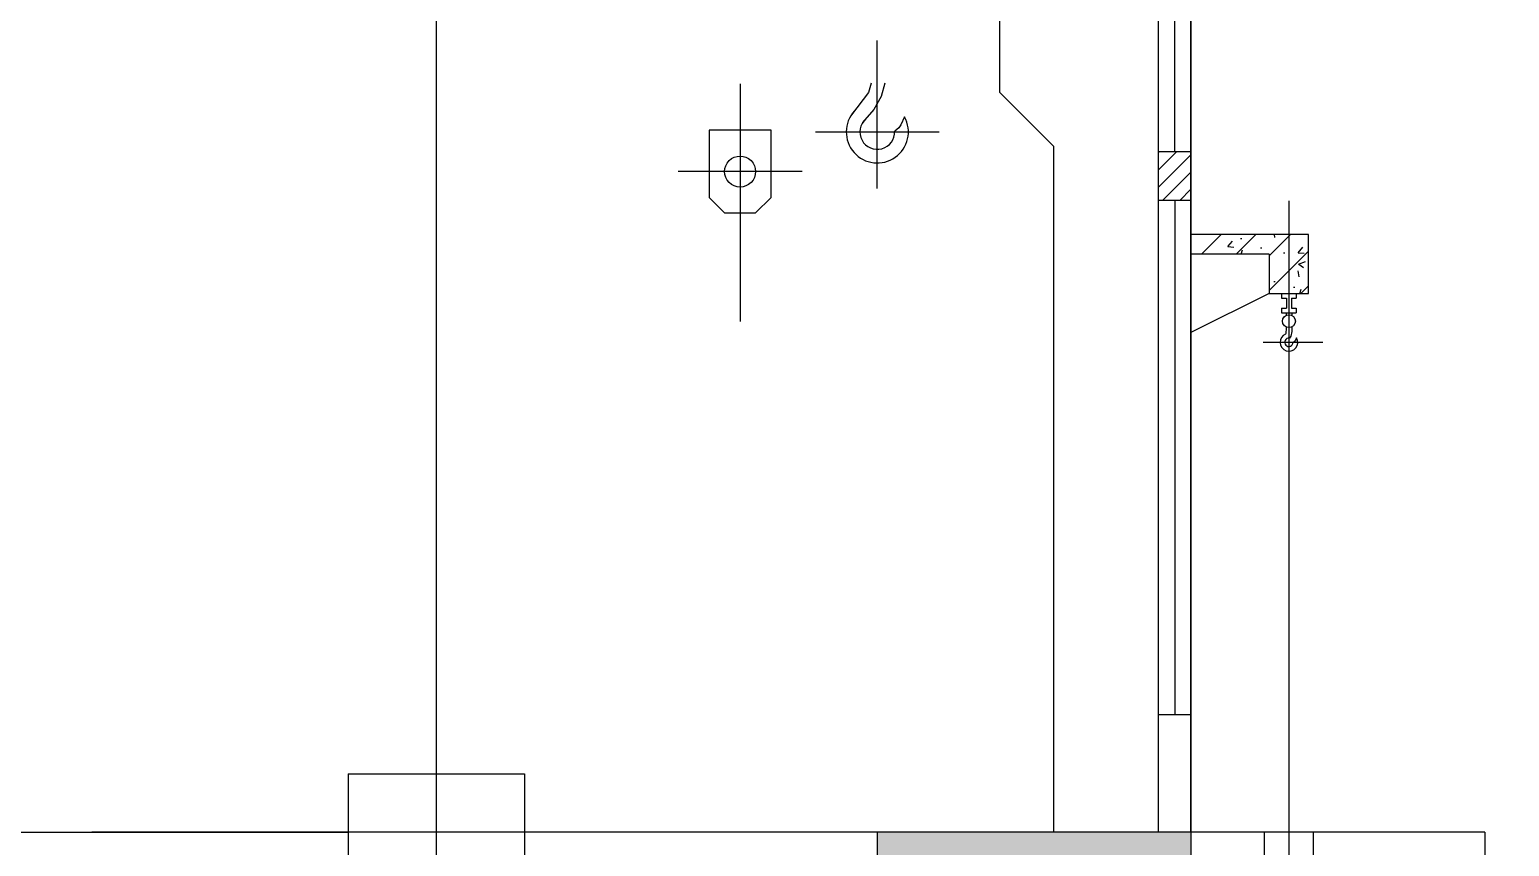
# Model space of a CAD drawing. Header units: inches. Extents: x 444671 to 463716, y 1783086 to 1794968.
# Drawn here: x 458222.32 to 458237.42, y 1783116.01 to 1783124.35 of the extents above; entities that cross this region are included whole.
import ezdxf

# ---------------------------------------------------------------- set-up
doc = ezdxf.new("R2010")
doc.units = ezdxf.units.IN
doc.header["$MEASUREMENT"] = 0
doc.linetypes.add('ACAD_ISO10W100', pattern=[18, 12, -3, 0, -3])
doc.linetypes.add('HIDDEN', pattern=[0.375, 0.25, -0.125])
for name, color, linetype in [('Bao Be Tong', 4, 'Continuous'), ('CONGTRINH', 2, 'Continuous'), ('DUONGKHUAT', 5, 'HIDDEN'), ('hatch', 8, 'Continuous'), ('TbiCK', 1, 'Continuous'), ('Tim CT', 1, 'Continuous'), ('Trang tri', 8, 'Continuous'), ('VATLIEU', 8, 'Continuous'), ('XD', 2, 'Continuous')]:
    doc.layers.add(name, color=color, linetype=linetype)

# ---------------------------------------------------------------- blocks, each defined once
blk = doc.blocks.new('gck')
at = {"layer": 'TbiCK', "color": 8}
for p, q in [((2200.348739893408, 9395.658526593237), (4000.348739893408, 9395.658526593237)), ((2200.348739893408, 9395.658526593237), (2200.348739893408, 8495.658526593237)), ((4000.348739893408, 9395.658526593237), (4000.348739893408, 8495.658526593237)), ((-364.9187360496726, 8495.658526595682), (6586.47445677279, 8495.658526595464)), ((-549.6512601064751, 8185.789516736055), (-549.6512601064751, 3845.658526592364)), ((6750.348739893525, 8185.789516736069), (6750.348739893525, 3845.658526592364)), ((-549.6512601064751, 7395.658526592015), (6750.348739893525, 7395.658526592015)), ((-899.6512601064751, 4688.085506677089), (-899.6512601064751, 6738.085506677104)), ((-899.6512601064751, 6738.085506677104), (-549.6512601064751, 6738.085506677104)), ((-672.6434090436669, 6738.085506677104), (-672.6434090436669, 4688.085506677089)), ((894.365645255195, 6738.085506678384), (1651.132889100583, 6738.085506678384)), ((894.365645255195, 4688.08550667837), (894.365645255195, 6738.085506678384)), ((1129.111357536633, 6738.085506678384), (1129.111357536633, 4688.08550667837)), ((1392.456443901639, 6738.085506678384), (1392.456443901639, 4688.08550667837)), ((1615.055191601161, 6738.085506678384), (1615.055191601161, 4688.08550667837)), ((1651.132889100583, 6738.085506678384), (1651.132889100583, 4688.08550667837)), ((2596.440159928054, 6738.085506678384), (3604.257319858763, 6738.085506678384)), ((2596.440159928054, 4688.08550667837), (2596.440159928054, 6738.085506678384)), ((2787.858568984549, 6738.085506678384), (2787.858568984549, 4688.08550667837)), ((3412.838910802267, 6738.085506678384), (3412.838910802267, 4688.08550667837)), ((3604.257319858763, 6738.085506678384), (3604.257319858763, 4688.08550667837)), ((5306.331834531622, 6738.085506678384), (4549.564590686234, 6738.085506678384)), ((4549.564590686234, 6738.085506678384), (4549.564590686234, 4688.08550667837)), ((4585.642288185656, 6738.085506678384), (4585.642288185656, 4688.08550667837)), ((4808.241035885178, 6738.085506678384), (4808.241035885178, 4688.08550667837)), ((5071.586122250184, 6738.085506678384), (5071.586122250184, 4688.08550667837)), ((5306.331834531622, 4688.08550667837), (5306.331834531622, 6738.085506678384)), ((7100.348739893525, 6738.085506677118), (6750.348739893525, 6738.085506677118)), ((6873.340888830717, 6738.085506677118), (6873.340888830717, 4688.085506677104)), ((7100.348739893525, 4688.085506677104), (7100.348739893525, 6738.085506677118)), ((-549.6512601064751, 4688.085506677089), (-899.6512601064751, 4688.085506677089)), ((894.365645255195, 4688.08550667837), (1651.132889100583, 4688.08550667837)), ((2596.440159928054, 4688.08550667837), (3604.257319858763, 4688.08550667837)), ((5306.331834531622, 4688.08550667837), (4549.564590686234, 4688.08550667837)), ((6750.348739893525, 4688.085506677104), (7100.348739893525, 4688.085506677104)), ((-549.6512601064751, 3845.658526592379), (6750.348739893525, 3845.658526592335)), ((1000.348739893758, 3845.658526593921), (1000.348739893525, 3545.658526593921)), ((1250.348739342764, 3845.658526593747), (1250.348739342531, 3545.658526593747)), ((4950.348740444519, 3845.658526592364), (4950.348740444519, 3545.658526592364)), ((5200.348739893525, 3845.658526592364), (5200.348739893525, 3545.658526592364)), ((950.3487393273972, 3545.658526592379), (5250.348740459653, 3545.65852659235)), ((950.3487393273972, 3545.658526593965), (950.3487393271644, 3095.658526593965)), ((5250.348740459653, 3545.658526592364), (5250.348740459653, 3095.658526592364)), ((950.3487393271644, 3104.805372849762), (690.7747337094042, 2245.658549473126)), ((950.3487393271644, 3104.805372848161), (5250.348740459653, 3104.805372848146)), ((1250.348739326349, 2245.658549472733), (1250.348739326932, 3104.805372849543)), ((2700.348739893525, 3104.805372848161), (2700.348739893525, 2115.65852659446)), ((3500.134681486525, 3104.805372848161), (3500.134681486525, 2115.65852659446)), ((4950.348740459769, 2245.658549471351), (4950.348740459769, 3104.805372848161)), ((5250.348740459653, 3104.805372848161), (5509.922746076714, 2245.658549471351)), ((-159.6512601074064, 2245.658549473621), (2700.348739893525, 2245.658549471351)), ((2458.808554976596, 2115.65852659446), (2458.808554976596, 1874.170154501451)), ((2458.808554976596, 2115.65852659446), (3741.88892481639, 2115.65852659446)), ((3500.134681486525, 2245.658549471351), (6359.735526250792, 2245.658549473621)), ((3741.88892481639, 2115.65852659446), (3741.88892481639, 1874.170154501451)), ((2458.808554976596, 1995.65852659446), (3741.88892481639, 1995.65852659446)), ((3741.88892481639, 1874.170154501437), (2458.808554976596, 1874.170154501437)), ((2700.348739893525, 1874.170154501437), (2700.348739893525, -976.0633903957205)), ((3500.134681486525, 1874.170154501437), (3500.134681486525, -976.0633903957205)), ((2586.475950862165, 202.8571284668578), (2586.475950862165, -16.51175784823135)), ((2586.475950862165, 202.8571284668578), (2700.348739893525, 202.8571284668287)), ((3613.976049100049, 202.8571284668578), (3500.134681486525, 202.8571284668578)), ((3613.976049100049, 202.8571284668578), (3613.976049100049, -16.51175784823135)), ((0, 0), (2586.475950862165, -1.891748979687691e-10)), ((6200.48342138005, 6.548361852765083e-11), (3613.976049100049, -2.037268131971359e-10)), ((1218.043751124176, -484.8490480438486), (1218.04375112406, -104.975941704819)), ((2519.318884264561, -16.51175784823135), (2519.318884264561, -300.9712872237433)), ((2586.475950862165, -16.51175784823135), (2519.318884264561, -16.51175784823135)), ((2700.348739893525, -45.55814549706702), (3100.270064814249, -45.55814549706702)), ((3500.134681486525, -45.55814549705246), (3100.348739893525, -45.55814549706702)), ((3613.976049100049, -16.51175784823135), (3681.133115703939, -16.51175784823135)), ((3681.133115703939, -16.51175784823135), (3681.133115703939, -300.9712872237433)), ((4982.653728662874, -484.8490480438486), (4982.653728662874, -104.975941704819)), ((2519.318884264561, -300.9712872237433), (2483.19401628105, -412.6979622704384)), ((3681.133115703939, -300.9712872237433), (3717.25798368128, -412.6979622704384)), ((1282.247656418825, -484.849048042568), (1362.391503584571, -431.4372158494225)), ((1362.312828505295, -431.4372158494225), (1858.782747906516, -430.6722130652633)), ((1858.782747906516, -473.8563149857509), (1858.782747906516, -430.6722130652633)), ((2483.19401628105, -412.6979622704384), (2068.494232535362, -412.6979622704093)), ((2068.494232535362, -412.6979622704093), (2068.494232535362, -473.8563149857509)), ((3717.25798368128, -412.6979622704093), (4132.124572172412, -412.6979622704093)), ((4132.124572172412, -412.6979622704093), (4132.124572172412, -473.8563149857509)), ((4838.305976202479, -431.4372158494225), (4341.836056801258, -430.6722130652633)), ((4341.836056801258, -473.8563149857509), (4341.836056801258, -430.6722130652633)), ((4918.449823368224, -484.849048042568), (4838.305976202479, -431.4372158494225)), ((1972.617110037245, -813.2171270322433), (1282.168981345836, -484.849048042568)), ((1939.935239888611, -540.7524670711573), (1399.715154452831, -540.7524670711573)), ((2068.494232535362, -473.8563149857509), (1858.782747906516, -473.8563149857509)), ((1939.935239888611, -540.7524670711573), (1939.935239888611, -788.2824109819776)), ((2069.949601498432, -569.8024860055157), (1939.935239888611, -569.8024860055157)), ((2511.122701394488, -476.1214425896906), (2069.949601498432, -476.1214425896615)), ((2069.949601498432, -476.1214425896615), (2069.949601498432, -569.8024860055157)), ((2253.386922203819, -564.4914758751547), (2511.122701394488, -564.4914758751693)), ((2253.386922203819, -835.9920027996122), (2253.386922203819, -564.4914758751547)), ((2511.122701394488, -564.4914758751693), (2511.122701394488, -476.1214425896906)), ((3689.329298574012, -476.1214425896906), (4130.669203209342, -476.1214425896615)), ((3689.329298574012, -564.4914758751693), (3689.329298574012, -476.1214425896906)), ((3947.231882504071, -564.4914758751547), (3689.329298574012, -564.4914758751547)), ((3947.231882504071, -835.9920027996122), (3947.231882504071, -564.4914758751547)), ((4130.669203209342, -476.1214425896615), (4130.669203209342, -569.8024860055157)), ((4130.669203209342, -569.8024860055157), (4260.683564819163, -569.8024860055157)), ((4132.124572172412, -473.8563149857509), (4341.836056801258, -473.8563149857509)), ((4918.449823368224, -484.849048042568), (4228.001694676816, -813.2171270322433)), ((4260.683564819163, -540.7524670711573), (4800.903650261229, -540.7524670711573)), ((4260.683564819163, -540.7524670711573), (4260.683564819163, -788.2824109819776)), ((1939.935239888611, -609.6893401668494), (1544.666317710187, -609.6893401668494)), ((4260.683564819163, -609.6893401668494), (4655.952487003873, -609.6893401668494)), ((1939.935239888611, -788.2824109819776), (2253.386922203819, -788.2824109819776)), ((2014.07704493287, -813.2171270322433), (1972.617110037245, -813.2171270322433)), ((2014.15572000586, -813.2171270322724), (2131.782833053847, -1022.361010266628)), ((2700.348739893525, -836.2897053266206), (2253.386922203819, -835.9920027996122)), ((3500.134681486525, -836.2898525269411), (3947.231882504071, -835.9920027996122)), ((4260.683564819163, -788.2824109819776), (3947.231882504071, -788.2824109819776)), ((4186.54175978119, -813.2171270322433), (4068.914646733203, -1022.361010266613)), ((4228.001694676816, -813.2171270322433), (4186.54175978119, -813.2171270322433)), ((2105.665359798586, -976.0633903957205), (3100.270064814249, -976.0633903957205)), ((2131.782833053847, -1022.361010266628), (2172.878425134928, -1022.361010266628)), ((2172.878425134928, -1022.361010266628), (2702.085063006496, -1022.361010266613)), ((2172.878425134928, -1022.361010266628), (2361.133965778514, -1314.745566869795)), ((2702.08506300638, -1022.361010266613), (2702.08506300638, -976.0633903957641)), ((2760.013462996576, -976.0633903957641), (2760.013462996576, -1314.745566869751)), ((4094.953444915474, -976.0633903957205), (3100.348739893525, -976.0633903957205)), ((3440.684016796527, -976.0633903957641), (3440.684016790241, -1314.745566869751)), ((3498.612416780554, -1022.361010266613), (3498.612416780554, -976.0633903957641)), ((4027.819054652122, -1022.361010266613), (3498.612416780554, -1022.361010266613)), ((4027.819054652122, -1022.361010266613), (3839.563514008536, -1314.745566869751)), ((4068.914646733203, -1022.361010266613), (4027.819054652122, -1022.361010266613)), ((2760.013462996576, -1314.745566869751), (2361.055290699238, -1314.745566869751)), ((2361.055290699238, -1806.175164469998), (2361.055290699238, -1314.745566869751)), ((3440.684016790241, -1314.745566871075), (3839.563514008536, -1314.745566869751)), ((3839.563514008536, -1314.745566869751), (3839.563514008536, -1806.175164469998)), ((3452.761049233726, -1614.585823832647), (2760.013462996576, -1519.406548147643)), ((2760.013462996576, -1519.406548147686), (2760.013462996576, -1727.391430631222)), ((2904.632379171322, -1539.276301525839), (2904.632379171322, -1910.758870757563)), ((3296.065100615611, -1593.056760161315), (3296.065100615611, -1910.758870757563)), ((3452.761049233726, -1741.873023128908), (3452.761049233726, -1614.585823832647)), ((2489.482892996166, -1782.685813561999), (2361.055290699238, -1806.175164469998)), ((2760.013462996576, -1727.391430631222), (2489.482892996166, -1782.685813561999)), ((2489.482892996166, -1782.685813561999), (2489.482892996049, -1901.00835037962)), ((3839.563514008536, -1806.175164469998), (3452.761049233726, -1741.873023128937)), ((3711.214586791, -1784.838405761766), (3711.214586791, -1901.00835037962)), ((2233.918856209377, -1872.493443052561), (2798.597127306624, -1935.498194315573)), ((3094.15011946368, -1935.498194315573), (2798.597127306624, -1935.498194315573)), ((2798.597127306624, -1935.498194315573), (2798.597127306624, -2078.799569373674)), ((2858.914110554964, -1910.758870757592), (3095.065166992135, -1910.758870757563)), ((2858.914110554964, -1935.498194315573), (2858.914110554964, -1910.758870757563)), ((2904.632379171322, -1820.19529611076), (3296.065100615611, -1820.19529611076)), ((3341.783369232086, -1910.758870757563), (3105.553637721925, -1910.758870757563)), ((3106.468685244094, -1935.498194315573), (3402.100352480425, -1935.498194315573)), ((3341.783369232086, -1935.498194315616), (3341.783369232086, -1910.758870757563)), ((3966.778623577673, -1872.493443052561), (3402.100352480425, -1935.498194315573)), ((3402.100352480425, -1935.498194315573), (3402.100352480425, -2078.799569373674)), ((2233.918856209377, -2136.189503746529), (2798.597127306624, -2073.184752483561)), ((3402.100352480425, -2078.799569373674), (2798.597127306624, -2078.799569373674)), ((3966.778623577673, -2136.189503746529), (3402.100352480425, -2073.184752483561))]:
    blk.add_line(p, q, dxfattribs=at)
at = {"layer": 'TbiCK', "color": 8, "flags": 128}
for points in [[(1282.247656416963, -484.849048043834), (-1000, -484.849048043834), (-1000, -104.975941704819), (2519.318884264561, -104.975941704819)], [(4918.406430902542, -484.7029975514306), (7200.483421380166, -484.8225722921052), (7200.483421380166, -104.949159587808), (3681.133115703939, -104.9323233141477)], [(4677.681767438422, -2168.936646662129), (4654.395982255111, -2156.070036009885), (4635.88200721133, -2145.091713021393), (4621.45830781071, -2135.633497750954), (4610.443349550711, -2127.327210246425), (4602.155597928911, -2119.804670555794), (4595.913518430316, -2112.697698736563), (4591.035576571245, -2105.638114833288), (4586.840237836586, -2098.257738903441), (4582.781862882897, -2090.229127023209), (4578.858392996364, -2081.387779412544), (4575.203664609813, -2071.609932322783), (4571.951514162123, -2060.771822002091), (4569.235778098693, -2048.749684698661), (4567.190292845829, -2035.419756663978), (4565.948894855101, -2020.658274149231), (4565.645420559333, -2004.341473399603)]]:
    blk.add_lwpolyline(points, dxfattribs=at)
at = {"layer": 'TbiCK', "color": 8}
for points in [[(2042.984818480792, -2004.341473399603), (2069.051325144363, -1998.393034560126), (2091.726523642661, -1992.16950095362), (2111.343048882089, -1985.736789458984), (2128.233535775566, -1979.160816951844), (2142.7306192416, -1972.507500304768), (2155.166934192879, -1965.842756399928), (2165.875115529867, -1959.232502112805), (2175.187798177474, -1952.742654316171), (2183.397329700412, -1946.419607137563), (2190.63490832143, -1940.231663690443), (2196.991444921237, -1934.127604336987), (2202.557850380777, -1928.056209436123), (2207.425035580876, -1921.966259350243), (2211.68391140271, -1915.806534441203), (2215.425388726755, -1909.52581507148), (2218.740378434188, -1903.072881603119), (2221.69545189233, -1896.405443742129), (2224.259822403081, -1889.516928576122), (2226.378363766824, -1882.409692542729), (2227.995949759614, -1875.086092076614), (2229.057454182068, -1867.548483618477), (2229.507750816178, -1859.799223596638), (2229.291713462677, -1851.840668448916), (2228.354215903557, -1843.675174612799), (2226.653560038307, -1835.317617451612), (2224.201760198106, -1826.832948028634), (2221.024258813122, -1818.298636338513), (2217.146498313174, -1809.792152382521), (2212.593921134714, -1801.390966146224), (2207.391969720018, -1793.172547627735), (2201.56608649285, -1785.214366824846), (2195.141713889549, -1777.593893726473), (2188.14827698702, -1770.370279885174), (2180.631131412345, -1763.529403071661), (2172.639615452033, -1757.038822620554), (2164.223067373852, -1750.866097860198), (2155.430825451971, -1744.978788116117), (2146.31222796673, -1739.34445271951), (2136.916613185778, -1733.930651002156), (2127.293319383287, -1728.704942292359), (2117.485607707989, -1723.639507470143), (2107.512430757633, -1718.72501363144), (2097.386664010934, -1713.956749426943), (2087.121182934265, -1709.33000350419), (2076.728862999822, -1704.84006450756), (2066.222579680267, -1700.482221087776), (2055.615208448027, -1696.251761892461), (2044.919624775648, -1692.143975565865), (2034.139221592457, -1688.156897760695), (2023.239461680525, -1684.29955210608), (2012.176325279055, -1680.583709236584), (2000.905792627018, -1677.021139783261), (1989.383843976073, -1673.623614377299), (1977.566459552734, -1670.402903649796), (1965.409619614715, -1667.370778235287), (1952.869304388762, -1664.539008764943), (1939.927778376383, -1661.922772097256), (1926.672443072777, -1659.550869982151), (1913.216984223574, -1657.455510403452), (1899.675087586395, -1655.668901338388), (1886.160438912921, -1654.223250767318), (1872.786723948549, -1653.150766671039), (1859.667628444848, -1652.483657029821), (1846.916838153382, -1652.254129818029), (1834.615928687272, -1652.486007039624), (1822.718035117607, -1653.169566758486), (1811.144182371325, -1654.286701058882), (1799.815395387006, -1655.819302028322), (1788.652699091355, -1657.74926175407), (1777.577118417015, -1660.058472314282), (1766.509678303031, -1662.728825802667), (1755.371403682162, -1665.742214297134), (1744.108232374187, -1669.081391490225), (1732.76575382147, -1672.73255748587), (1721.414470353746, -1676.682773986831), (1710.124884287827, -1680.919102702144), (1698.967497965903, -1685.428605334455), (1688.01281371119, -1690.198343596028), (1677.331333859358, -1695.215379189438), (1666.993560733739, -1700.466773820794), (1657.05190644064, -1705.942975417041), (1647.486422211048, -1711.647976790176), (1638.259069053223, -1717.589156964066), (1629.331807962502, -1723.773894968777), (1620.666599953081, -1730.209569831393), (1612.225406020414, -1736.903560588107), (1603.970187172526, -1743.863246256456), (1595.862904417329, -1751.09600587617), (1587.848275348428, -1758.648421734266), (1579.802043927484, -1766.72388918791), (1571.582710720599, -1775.56500685426), (1563.048776274896, -1785.414373360167), (1554.058741150307, -1796.51458731966), (1544.47110590653, -1809.108247356402), (1534.144371097093, -1823.437952087639), (1522.937037275638, -1839.746300136976)], [(4157.633986227098, -2004.341473399603), (4131.567479563411, -1998.393034560126), (4108.892281071399, -1992.16950095362), (4089.275755831855, -1985.736789458984), (4072.385268932325, -1979.160816951844), (4057.88818546629, -1972.507500304768), (4045.451870521065, -1965.842756399928), (4034.743689177907, -1959.232502112805), (4025.431006536586, -1952.742654316171), (4017.221475013532, -1946.419607137563), (4009.98389639263, -1940.231663690443), (4003.627359792823, -1934.127604336987), (3998.060954333283, -1928.056209436123), (3993.193769133068, -1921.966259350243), (3988.934893311351, -1915.806534441203), (3985.193415987305, -1909.52581507148), (3981.878426273586, -1903.072881603119), (3978.923352815444, -1896.405443742129), (3976.358982304693, -1889.516928576122), (3974.24044094712, -1882.409692542729), (3972.62285494816, -1875.086092076614), (3971.561350525706, -1867.548483618477), (3971.111053891713, -1859.799223596638), (3971.327091245097, -1851.840668448916), (3972.264588804217, -1843.675174612799), (3973.965244669584, -1835.317617451612), (3976.417044509668, -1826.832948028634), (3979.594545900938, -1818.298636338513), (3983.4723063946, -1809.792152382521), (3988.02488357306, -1801.390966146224), (3993.226834987756, -1793.172547627735), (3999.052718214924, -1785.214366824846), (4005.477090818225, -1777.593893726473), (4012.47052772704, -1770.370279885174), (4019.987673295429, -1763.529403071661), (4027.979189255857, -1757.038822620554), (4036.395737333922, -1750.866097860198), (4045.187979255803, -1744.978788116117), (4054.306576747331, -1739.34445271951), (4063.702191528282, -1733.930651002156), (4073.325485324487, -1728.704942292359), (4083.133196999785, -1723.639507470143), (4093.106373950141, -1718.72501363144), (4103.23214069684, -1713.956749426943), (4113.497621773509, -1709.33000350419), (4123.889941707952, -1704.84006450756), (4134.396225027507, -1700.482221087776), (4145.00359625963, -1696.251761892461), (4155.699179932126, -1692.143975565865), (4166.479583115433, -1688.156897760695), (4177.379343033535, -1684.29955210608), (4188.442479435005, -1680.583709236584), (4199.713012080756, -1677.021139783261), (4211.234960737987, -1673.623614377299), (4223.05234515504, -1670.402903649796), (4235.209185099229, -1667.370778235287), (4247.749500319012, -1664.539008764943), (4260.691026337678, -1661.922772097256), (4273.946361641283, -1659.550869982151), (4287.4018204842, -1657.455510403452), (4300.943717121379, -1655.668901338388), (4314.458365794853, -1654.223250767318), (4327.832080759224, -1653.150766671039), (4340.951176263043, -1652.483657029821), (4353.701966554509, -1652.254129818029), (4366.002876020619, -1652.486007039624), (4377.900769590167, -1653.169566758486), (4389.474622336566, -1654.286701058882), (4400.803409327054, -1655.819302028322), (4411.966105616535, -1657.74926175407), (4423.041686290759, -1660.058472314282), (4434.109126404743, -1662.728825802667), (4445.247401031782, -1665.742214297134), (4456.510572333587, -1669.081391490225), (4467.853050886304, -1672.73255748587), (4479.204334360315, -1676.682773986831), (4490.493920419947, -1680.919102702144), (4501.651306741871, -1685.428605334455), (4512.605990996701, -1690.198343596028), (4523.287470848416, -1695.215379189438), (4533.625243980205, -1700.466773820794), (4543.566898267251, -1705.942975417041), (4553.132382496726, -1711.647976790176), (4562.359735654551, -1717.589156964066), (4571.286996745272, -1723.773894968777), (4579.952204760979, -1730.209569831393), (4588.393398693646, -1736.903560588107), (4596.648617535247, -1743.863246256456), (4604.755900290445, -1751.09600587617), (4612.770529359346, -1758.648421734266), (4620.81676078029, -1766.72388918791), (4629.036093987175, -1775.56500685426), (4637.570028432878, -1785.414373360167), (4646.560063557583, -1796.51458731966), (4656.14769880136, -1809.108247356402), (4666.474433616968, -1823.437952087639), (4677.681767438422, -1839.746300136976)], [(1522.937037275638, -1839.746300136976), (1546.222822458833, -1852.612910789263), (1564.736797496444, -1863.591233777741), (1579.160496897181, -1873.049449048296), (1590.175455157063, -1881.355736552723), (1598.463206785149, -1888.87827624334), (1604.705286277342, -1895.985248062672), (1609.583228136529, -1903.044831965846), (1613.778566871188, -1910.425207895692), (1617.836941824877, -1918.453819775925), (1621.760411717696, -1927.295167386648), (1625.415140104247, -1937.073014476468), (1628.667290545651, -1947.911124797145), (1631.383026615367, -1959.933262100472), (1633.428511861945, -1973.263190135112), (1634.669909852673, -1988.024672649903), (1634.973384148441, -2004.341473399603)], [(4677.681767438422, -1839.746300136976), (4654.395982255111, -1852.612910789263), (4635.88200721133, -1863.591233777741), (4621.45830781071, -1873.049449048296), (4610.443349550711, -1881.355736552723), (4602.155597928911, -1888.87827624334), (4595.913518430316, -1895.985248062672), (4591.035576571245, -1903.044831965846), (4586.840237836586, -1910.425207895692), (4582.781862882897, -1918.453819775925), (4578.858392996364, -1927.295167386648), (4575.203664609813, -1937.073014476468), (4571.951514162123, -1947.911124797145), (4569.235778098693, -1959.933262100472), (4567.190292845829, -1973.263190135112), (4565.948894855101, -1988.024672649903), (4565.645420559333, -2004.341473399603)], [(2042.984818480792, -2004.341473399603), (2069.051325144363, -2010.289912239008), (2091.726523642661, -2016.513445845514), (2111.343048882089, -2022.94615734015), (2128.233535775566, -2029.52212984729), (2142.7306192416, -2036.175446494351), (2155.166934192879, -2042.840190399205), (2165.875115529867, -2049.450444686328), (2175.187798177474, -2055.940292482934), (2183.397329700412, -2062.263339661557), (2190.63490832143, -2068.451283108661), (2196.991444921237, -2074.555342462118), (2202.557850380777, -2080.626737363011), (2207.425035580876, -2086.716687449007), (2211.68391140271, -2092.876412357888), (2215.425388726755, -2099.157131727625), (2218.740378434188, -2105.610065196015), (2221.69545189233, -2112.277503056976), (2224.259822403081, -2119.166018222968), (2226.378363766824, -2126.273254256404), (2227.995949759614, -2133.596854722491), (2229.057454182068, -2141.134463180657), (2229.507750816178, -2148.883723202467), (2229.291713462677, -2156.842278350319), (2228.354215903557, -2165.007772186451), (2226.653560038307, -2173.365329347522), (2224.201760198106, -2181.849998770573), (2221.024258813122, -2190.38431046062), (2217.146498313174, -2198.890794416613), (2212.593921134714, -2207.291980652881), (2207.391969720018, -2215.5103991715), (2201.56608649285, -2223.468579974287), (2195.141713889549, -2231.089053072646), (2188.14827698702, -2238.312666913975), (2180.631131412345, -2245.153543727472), (2172.639615452033, -2251.64412417858), (2164.223067373852, -2257.816848938935), (2155.430825451971, -2263.704158683118), (2146.31222796673, -2269.338494079624), (2136.916613185778, -2274.752295796992), (2127.293319383287, -2279.978004506847), (2117.485607707989, -2285.043439328991), (2107.512430757633, -2289.957933167636), (2097.386664010934, -2294.726197372132), (2087.121182934265, -2299.3529432949), (2076.728862999822, -2303.842882291574), (2066.222579680267, -2308.200725711315), (2055.615208448027, -2312.431184906745), (2044.919624775648, -2316.538971233342), (2034.139221592457, -2320.526049038541), (2023.239461680525, -2324.383394693024), (2012.176325279055, -2328.099237562521), (2000.905792627018, -2331.661807015873), (1989.383843976073, -2335.059332421893), (1977.566459552734, -2338.280043149294), (1965.409619614715, -2341.312168563818), (1952.869304388762, -2344.143938034307), (1939.927778376383, -2346.760174701965), (1926.672443072777, -2349.132076816953), (1913.216984223574, -2351.227436395668), (1899.675087586395, -2353.014045460848), (1886.160438912921, -2354.459696031758), (1872.786723948549, -2355.532180128052), (1859.667628444848, -2356.199289769269), (1846.916838153382, -2356.428816981206), (1834.615928687272, -2356.196939759597), (1822.718035117607, -2355.513380040735), (1811.144182371325, -2354.396245740209), (1799.815395387006, -2352.863644770812), (1788.652699091355, -2350.933685045035), (1777.577118417015, -2348.624474484837), (1766.509678303031, -2345.954120996539), (1755.371403682162, -2342.940732502087), (1744.108232374187, -2339.601555308909), (1732.76575382147, -2335.950389313235), (1721.414470353746, -2332.000172812273), (1710.124884287827, -2327.763844096989), (1698.967497965903, -2323.25434146465), (1688.01281371119, -2318.48460320312), (1677.331333859358, -2313.467567609652), (1666.993560733739, -2308.21617297834), (1657.05190644064, -2302.739971382194), (1647.486422211048, -2297.034970008972), (1638.259069053223, -2291.093789835068), (1629.331807962502, -2284.909051830356), (1620.666599953081, -2278.47337696774), (1612.225406020414, -2271.779386211114), (1603.970187172526, -2264.819700542648), (1595.862904417329, -2257.586940923051), (1587.848275348428, -2250.034525064824), (1579.802043927484, -2241.959057611239), (1571.582710720599, -2233.117939944874), (1563.048776274896, -2223.268573438967), (1554.058741150307, -2212.168359479445), (1544.47110590653, -2199.57469944279), (1534.144371097093, -2185.244994711466), (1522.937037275638, -2168.936646662129)], [(1522.937037275638, -2168.936646662129), (1546.222822458833, -2156.070036009885), (1564.736797496444, -2145.091713021393), (1579.160496897181, -2135.633497750954), (1590.175455157063, -2127.327210246425), (1598.463206785149, -2119.804670555794), (1604.705286277342, -2112.697698736563), (1609.583228136529, -2105.638114833288), (1613.778566871188, -2098.257738903441), (1617.836941824877, -2090.229127023209), (1621.760411717696, -2081.387779412544), (1625.415140104247, -2071.609932322783), (1628.667290545651, -2060.771822002091), (1631.383026615367, -2048.749684698661), (1633.428511861945, -2035.419756663978), (1634.669909852673, -2020.658274149231), (1634.973384148441, -2004.341473399603)], [(4157.633986227098, -2004.341473399603), (4131.567479563411, -2010.289912239008), (4108.892281071399, -2016.513445845514), (4089.275755831855, -2022.94615734015), (4072.385268932325, -2029.52212984729), (4057.88818546629, -2036.175446494351), (4045.451870521065, -2042.840190399205), (4034.743689177907, -2049.450444686328), (4025.431006536586, -2055.940292482934), (4017.221475013532, -2062.263339661557), (4009.98389639263, -2068.451283108661), (4003.627359792823, -2074.555342462118), (3998.060954333283, -2080.626737363011), (3993.193769133068, -2086.716687449007), (3988.934893311351, -2092.876412357888), (3985.193415987305, -2099.157131727625), (3981.878426273586, -2105.610065196015), (3978.923352815444, -2112.277503056976), (3976.358982304693, -2119.166018222968), (3974.24044094712, -2126.273254256404), (3972.62285494816, -2133.596854722491), (3971.561350525706, -2141.134463180657), (3971.111053891713, -2148.883723202467), (3971.327091245097, -2156.842278350319), (3972.264588804217, -2165.007772186451), (3973.965244669584, -2173.365329347522), (3976.417044509668, -2181.849998770573), (3979.594545900938, -2190.38431046062), (3983.4723063946, -2198.890794416613), (3988.02488357306, -2207.291980652881), (3993.226834987756, -2215.5103991715), (3999.052718214924, -2223.468579974287), (4005.477090818225, -2231.089053072646), (4012.47052772704, -2238.312666913975), (4019.987673295429, -2245.153543727472), (4027.979189255857, -2251.64412417858), (4036.395737333922, -2257.816848938935), (4045.187979255803, -2263.704158683118), (4054.306576747331, -2269.338494079624), (4063.702191528282, -2274.752295796992), (4073.325485324487, -2279.978004506847), (4083.133196999785, -2285.043439328991), (4093.106373950141, -2289.957933167636), (4103.23214069684, -2294.726197372132), (4113.497621773509, -2299.3529432949), (4123.889941707952, -2303.842882291574), (4134.396225027507, -2308.200725711315), (4145.00359625963, -2312.431184906745), (4155.699179932126, -2316.538971233342), (4166.479583115433, -2320.526049038541), (4177.379343033535, -2324.383394693024), (4188.442479435005, -2328.099237562521), (4199.713012080756, -2331.661807015873), (4211.234960737987, -2335.059332421893), (4223.05234515504, -2338.280043149294), (4235.209185099229, -2341.312168563818), (4247.749500319012, -2344.143938034307), (4260.691026337678, -2346.760174701965), (4273.946361641283, -2349.132076816953), (4287.4018204842, -2351.227436395668), (4300.943717121379, -2353.014045460848), (4314.458365794853, -2354.459696031758), (4327.832080759224, -2355.532180128052), (4340.951176263043, -2356.199289769269), (4353.701966554509, -2356.428816981206), (4366.002876020619, -2356.196939759597), (4377.900769590167, -2355.513380040735), (4389.474622336566, -2354.396245740209), (4400.803409327054, -2352.863644770812), (4411.966105616535, -2350.933685045035), (4423.041686290759, -2348.624474484837), (4434.109126404743, -2345.954120996539), (4445.247401031782, -2342.940732502087), (4456.510572333587, -2339.601555308909), (4467.853050886304, -2335.950389313235), (4479.204334360315, -2332.000172812273), (4490.493920419947, -2327.763844096989), (4501.651306741871, -2323.25434146465), (4512.605990996701, -2318.48460320312), (4523.287470848416, -2313.467567609652), (4533.625243980205, -2308.21617297834), (4543.566898267251, -2302.739971382194), (4553.132382496726, -2297.034970008972), (4562.359735654551, -2291.093789835068), (4571.286996745272, -2284.909051830356), (4579.952204760979, -2278.47337696774), (4588.393398693646, -2271.779386211114), (4596.648617535247, -2264.819700542648), (4604.755900290445, -2257.586940923051), (4612.770529359346, -2250.034525064824), (4620.81676078029, -2241.959057611239), (4629.036093987175, -2233.117939944874), (4637.570028432878, -2223.268573438967), (4646.560063557583, -2212.168359479445), (4656.14769880136, -2199.57469944279), (4666.474433616968, -2185.244994711466), (4677.681767438422, -2168.936646662129)]]:
    blk.add_lwpolyline(points, dxfattribs=at)
blk.add_ellipse((-375.347856516717, 8163.498027099355), major_axis=(-4.505239353072322e-12, 332.7539861633682), ratio=0.5249999999999915, start_param=6.223451056713132, end_param=7.786940523896806, dxfattribs=at)
at = {"layer": 'TbiCK', "color": 8, "extrusion": (0, 0, -1)}
blk.add_ellipse((6576.045336303767, 8163.498027099369), major_axis=(4.505239353072322e-12, 332.7539861633682), ratio=0.5249999999999915, start_param=6.223451056713132, end_param=7.786940523896806, dxfattribs=at)
blk = doc.blocks.new('nm')
at = {"layer": 'hatch'}
h = blk.add_hatch(dxfattribs=at)
h.set_pattern_fill('ANSI31', color=256, scale=1000, style=0)
h.set_pattern_definition([(44.99999666494666, (-740.8965490022092, -11.65373203717172), (-0.08838835184653966, 0.08838834155678174), [])])
h.paths.add_polyline_path([(7.700000365148298, 17.74816860770807), (7.370000350056216, 17.74816860770807), (7.370000350056216, 17.248168642167), (7.700000365090091, 17.248168642167)])
at = {"layer": 'VATLIEU'}
h = blk.add_hatch(dxfattribs=at)
h.set_pattern_fill('BETONGCT', color=256, scale=100, style=0)
h.set_pattern_definition([(49.99999671561357, (-946.5951823234791, -33.03764404938556), (0.717260216668784, -0.0627521306578516), [0.07499999843866034, -0.8249999828252637]), (355.0000005791259, (-946.5951823234791, -33.03764404938556), (-0.1387513402033347, 0.7521920818605318), [0.06000000279678878, -0.6600000307646766]), (100.4514011898926, (-946.5354106406448, -33.04287338908762), (0.5785094091917428, 0.6894394945462485), [0.06374018585133895, -0.701142066364727]), (46.18419666779555, (-946.5951823234791, -32.83764406316914), (1.067241099316874, -0.1655190029218001), [0.1124999985244931, -1.237499983769424]), (96.63560076559666, (-946.5062455742736, -32.85143736912869), (0.9346627499427997, 0.9741178037663124), [0.095610281559366, -1.051712929153037]), (351.1842010101728, (-946.5951823234791, -32.83764406316914), (0.9346619895276874, 0.974118533791145), [0.0900000040286767, -0.9900000443154436]), (20.99999776841383, (-946.4951823187293, -32.88764405972324), (0.5969070804700254, -0.4026188629177023), [0.07500000244098848, -0.8250000268508734]), (326.0000030922076, (-946.4951823187293, -32.88764405972324), (0.2433153434784399, 0.7251499950710562), [0.06000000066568592, -0.6600000073225452]), (71.4513979883991, (-946.4454400833347, -32.92119566327892), (0.8402226684899233, 0.3225304744818374), [0.06374018635805002, -0.7011420719385489]), (37.4999967785859, (-946.5951823234791, -33.03764404938556), (0.01215985589485281, 0.332893830888976), [0, -0.6520000028394881, 0, -0.6700000029178789, 0, -0.662500002885216]), (7.499999136824724, (-946.5951823234791, -33.03764404938556), (0.2630695499372812, 0.3944116847003449), [0, -0.3820000173863761, 0, -0.6370000289924648, 0, -0.2525000114923036]), (327.5000030225847, (-946.818182334071, -33.03764404938556), (0.5338224615276143, -0.02255487017994607), [0, -0.2500000034723531, 0, -0.7800000108337415, 0, -1.035000014375542]), (317.5000033223624, (-946.9181823388208, -33.03764404938556), (0.583186197042243, 0.1001049754332954), [0, -0.3249999981679503, 0, -0.5179999970799946, 0, -0.7349999958567491]), (44.99999666494666, (-946.5951823234791, -33.03764404938556), (-0.3535534073861586, 0.353553366227127), []), (44.99999666494666, (-946.5951823234791, -32.68409068323672), (-0.3535534073861586, 0.353553366227127), [])])
h.paths.add_polyline_path([(8.700000413227826, 16.30012988811359), (8.900000422727317, 16.30012988811359), (8.900000422727317, 16.90012984676287), (8.700000413227826, 16.90012984676287)])
h.paths.add_polyline_path([(8.700000413227826, 16.90012984676287), (8.500000403728336, 16.90012984676287), (7.700000365381129, 16.90012984676287), (7.700000365381129, 16.70012986054644), (8.500000403728336, 16.70012986054644), (8.500000403728336, 16.30012988811359), (8.700000413227826, 16.30012988811359)])
h = blk.add_hatch(dxfattribs=at)
h.set_pattern_fill('BETONGCT', color=8, scale=200, style=0)
h.set_pattern_definition([(49.99999671561357, (-946.5951823234791, -87.14481964590959), (1.434520433337568, -0.1255042613157032), [0.1499999968773207, -1.649999965650527]), (355.0000005791259, (-946.5951823234791, -87.14481964590959), (-0.2775026804066695, 1.504384163721064), [0.1200000055935776, -1.320000061529353]), (100.4514011898925, (-946.4756389578106, -87.1552783253137), (1.157018818383486, 1.378878989092497), [0.1274803717026779, -1.402284132729454]), (46.18419666779555, (-946.5951823234791, -86.74481967347674), (2.134482198633748, -0.3310380058436002), [0.2249999970489862, -2.474999967538849]), (96.63560076559666, (-946.41730882501, -86.77240628562868), (1.869325499885599, 1.948235607532625), [0.191220563118732, -2.103425858306075]), (351.1842010101728, (-946.5951823234791, -86.74481967347674), (1.869323979055375, 1.94823706758229), [0.1800000080573534, -1.980000088630887]), (20.99999776841383, (-946.3951823139796, -86.84481966658495), (1.193814160940051, -0.8052377258354045), [0.150000004881977, -1.650000053701747]), (326.0000030922076, (-946.3951823139796, -86.84481966658495), (0.4866306869568797, 1.450299990142112), [0.1200000013313718, -1.32000001464509]), (71.4513979883991, (-946.2956978432485, -86.91192287392914), (1.680445336979847, 0.6450609489636747), [0.1274803727161, -1.402284143877098]), (37.4999967785859, (-946.5951823234791, -87.14481964590959), (0.02431971178970561, 0.665787661777952), [0, -1.304000005678976, 0, -1.340000005835758, 0, -1.325000005770432]), (7.499999136824724, (-946.5951823234791, -87.14481964590959), (0.5261390998745623, 0.7888233694006899), [0, -0.7640000347727521, 0, -1.27400005798493, 0, -0.5050000229846071]), (327.5000030225847, (-947.041182344663, -87.14481964590959), (1.067644923055229, -0.04510974035989215), [0, -0.5000000069447061, 0, -1.560000021667483, 0, -2.070000028751083]), (317.5000033223624, (-947.2411823541624, -87.14481964590959), (1.166372394084486, 0.2002099508665909), [0, -0.6499999963359006, 0, -1.035999994159989, 0, -1.469999991713498]), (44.99999666494666, (-946.5951823234791, -87.14481964590959), (-0.7071068147723173, 0.7071067324542539), []), (44.99999666494666, (-946.5951823234791, -86.4377129136119), (-0.7071068147723173, 0.7071067324542539), [])])
h.paths.add_polyline_path([(-21.89987192430999, 5.600130625534803), (-12.59985758288531, 5.600130625534803), (-12.59985758288531, 1.800130947493017), (-11.19985749770422, 1.800130887422711), (-11.19985749770422, 2.443999454611912), (-11.19985749770422, 5.600130625534803), (-5.100341250246856, 5.600130625534803), (-5.100341250246856, 1.800130887422711), (-11.19985749770422, 1.800130887422711), (-11.19985749770422, 1.200130928773433), (-6.000000284984708, 1.200130928773433), (-6.000000284984708, -2.999868781771511), (-11.19985749770422, -2.999868781771511), (-11.19985749770422, -2.401212984696031), (-13.34952228766633, -2.401210071519017), (-12.69985756895039, -4.99986864393577), (-5.700000270735472, -4.99986864393577), (-5.000000237487257, -7.799868450965732), (10.200000484474, -7.799868450965732), (10.95000052009709, -6.299868554342538), (5.000000237487257, -6.299868554342538), (2.500000118743628, -5.799868588801473), (-3.400000161491334, -5.799868588801473), (-3.400000161491334, 0.8501309528946877), (-3.100241857930087, 1.515150847611949), (-3.100241857930087, 3.249999799299985), (-1.949999578413554, 3.749997931765392), (-1.949999578413554, 4.245658257044852), (-4.500341221748386, 4.249999730149284), (-4.500341221748386, 10.80013026716188), (-22.89985805284232, 10.80013026716188), (-22.89985805284232, 9.300130370538682), (-24.14985801972216, 1.800131442490965), (-21.89987192430999, 1.800131346099079)])
h.paths.add_polyline_path([(-21.89987192430999, 6.20013058418408), (-21.89987192430999, 10.2001303085126), (-12.59985756420065, 10.2001303085126), (-12.59985756420065, 6.20013058418408)], flags=16)
h.paths.add_polyline_path([(-11.19985749770422, 6.20013058418408), (-11.19985749770422, 10.2001303085126), (-5.100341250246856, 10.2001303085126), (-5.100341250246856, 6.20013058418408)], flags=16)
edge = h.paths.add_edge_path(flags=16)
edge.add_ellipse((-4.335814159421716, 0), major_axis=(0.2095667144785919, 0.209566714478592), ratio=0.9999999999219895, start_angle=134.9999999977652, end_angle=314.99999999776514, ccw=False)
edge.add_ellipse((-4.335814159421716, 0), major_axis=(-0.2095667145865048, 0.2095667145865048), ratio=0.9999999996777259, start_angle=-134.9999999907675, end_angle=45.00000000923251, ccw=False)
h.paths.add_polyline_path([(8.450000401353464, -2.549868812784553), (8.450000401353464, -1.549868881702423), (7.900000375229865, -1.049868916161358), (7.900000375229865, 6.20013058418408), (7.700000365730375, 6.20013058418408), (7.700000365730375, 10.80013026716188), (4.500241924426518, 10.80013026716188), (4.500241924426518, 5.849999596830457), (4.500241924426518, 4.249999730149284), (1.950241289101541, 4.245658257044852), (1.950241289101541, 3.749997926410288), (3.100241857930087, 3.249999799299985), (3.100241857930087, 1.549492318648845), (3.400241872179322, 0.8501309528946877), (3.400241872179322, -2.549868812784553)])
edge = h.paths.add_edge_path(flags=16)
edge.add_ellipse((4.687069990090095, 0), major_axis=(-0.4268951592472356, 0.4268951592472355), ratio=0.9999999996973093, start_angle=-134.99999999132848, end_angle=45.00000000867152, ccw=False)
edge.add_ellipse((4.687069990090095, 0), major_axis=(-0.4268951590957084, 0.4268951590957082), ratio=0.9999999999251393, start_angle=45.00000000214459, end_angle=225.0000000021446, ccw=False)
h.paths.add_polyline_path([(5.100000242237002, 1.800130887422711), (5.100000242237002, 5.600130625534803), (6.300000299233943, 5.600130625534803), (6.300000299233943, 1.800130887422711)], flags=16)
h.paths.add_polyline_path([(5.100241952924989, 6.20013058418408), (6.300000299233943, 6.20013058418408), (6.300000299233943, 10.2001303085126), (5.100241952924989, 10.2001303085126)], flags=17)
at = {"layer": 'Bao Be Tong'}
for p, q in [((5.75151751737576, 18.3485869334545), (5.75151751737576, 19.84858683007769)), ((7.700000365381129, 19.84858683007769), (7.700000365381129, 10.80013026716188)), ((7.700000364566222, 10.80013026716188), (7.700000365381129, 19.84858683007769)), ((6.300000299233943, 17.8001042152755), (5.75151751737576, 18.3485869334545)), ((6.300000299233943, 10.80013026716188), (6.300000299233943, 17.8001042152755)), ((7.370000350056216, 17.248168642167), (7.370000350056216, 17.74816860770807)), ((7.370000350056216, 17.74816860770807), (7.70000036561396, 17.74816860770807)), ((7.70000036561396, 17.74816860770807), (7.70000036561396, 17.248168642167)), ((7.70000036561396, 17.248168642167), (7.370000350056216, 17.248168642167)), ((8.500000403728336, 16.90012984676287), (7.700000365381129, 16.90012984676287)), ((8.900000422727317, 16.90012984676287), (8.500000403728336, 16.90012984676287)), ((8.900000422727317, 16.30012988811359), (8.900000422727317, 16.90012984676287)), ((8.500000403728336, 16.70012986054644), (7.700000365381129, 16.70012986054644)), ((8.500000403728336, 16.70012986054644), (8.500000403728336, 16.30012988811359)), ((8.500000403728336, 16.30012988811359), (7.700000365381129, 15.90012991568074)), ((8.500000403728336, 16.30012988811359), (8.900000422727317, 16.30012988811359)), ((6.300000299233943, 10.80013026716188), (4.500241924426518, 10.80013026716188)), ((4.500241924426518, 10.80013026716188), (4.500241924426518, 4.249999730149284)), ((8.300000394228846, 10.80013026716188), (6.300000299233943, 10.80013026716188)), ((7.700000365730375, 10.80013026716188), (7.700000365730375, 6.20013058418408)), ((8.450000401353464, 10.80013026716188), (7.999996115337126, 10.80013026716188)), ((8.450000401353464, -2.549868812784553), (8.450000401353464, 10.80013026716188)), ((10.70000050822273, 10.80013026716188), (8.95000042510219, 10.80013026716188)), ((8.95000042510219, -2.300555049208924), (8.95000042510219, 10.80013026716188)), ((10.70000050822273, 10.80013026716188), (10.70000050822273, 10.05013031885028))]:
    blk.add_line(p, q, dxfattribs=at)
at = {"layer": 'Bao Be Tong', "color": 30}
for p, q in [((7.37000035046367, 10.80013026716188), (7.370000349765178, 19.84858683007769)), ((7.370000350056216, 10.80013026716188), (7.370000350056216, 12.00013018446043)), ((7.370000350056216, 12.00013018446043), (7.700000365730375, 12.00013018446043)), ((7.700000365730375, 12.00013018446043), (7.700000365730375, 10.80013026716188)), ((7.700000365730375, 10.80013026716188), (7.370000350056216, 10.80013026716188))]:
    blk.add_line(p, q, dxfattribs=at)
at = {"layer": 'Bao Be Tong', "color": 8, "linetype": 'Continuous'}
for p, q in [((4.437337199808098, 18.44388846657239), (4.411160537914839, 18.34887783345766)), ((4.575386352022178, 18.44388846657239), (4.538642401748803, 18.3076083373744)), ((4.411160537914839, 18.34887783345766), (4.235468627011869, 18.12236472545192)), ((4.538642401748803, 18.3076083373744), (4.465153683791868, 18.17777047003619)), ((4.465153683791868, 18.17777047003619), (4.350443303294014, 18.04356431798078)), ((4.718550343182869, 17.98757500573993), (4.677721629035659, 17.95452030398883)), ((4.740747616218869, 18.01924144593067), (4.718550343182869, 17.98757500573993)), ((4.778067453764379, 18.10038843983784), (4.740747616218869, 18.01924144593067))]:
    blk.add_line(p, q, dxfattribs=at)
at = {"layer": 'Bao Be Tong', "color": 8}
for p, q in [((-4.500341221748386, 10.80013026716188), (-0.8998930135276169, 10.80013026716188)), ((4.500241924426518, 10.80013026716188), (0.9001070719677955, 10.80013026716188))]:
    blk.add_line(p, q, dxfattribs=at)
at = {"layer": 'Bao Be Tong', "color": 2}
blk.add_line((8.95000042510219, 10.80013026716188), (8.450000401353464, 10.80013026716188), dxfattribs=at)
at = {"layer": 'Bao Be Tong', "color": 8, "linetype": 'Continuous'}
for major_axis, ratio, start_param, end_param in [((0.2241899708185693, 0.2241899708185693), 0.999999999719679, 1.619810638752579, 5.999859132328726), ((0.1256565097732638, 0.1256565097732638), 0.9999999986693322, 1.510787076914633, 5.535561582027855)]:
    blk.add_ellipse((4.500143247947562, 17.94780918792821), major_axis=major_axis, ratio=ratio, start_param=start_param, end_param=end_param, dxfattribs=at)
at = {"layer": 'DUONGKHUAT', "color": 8, "linetype": 'Continuous', "ltscale": 2}
for p, q in [((3.416192579141352, 17.96454482828267), (2.784093783760909, 17.96454482828267)), ((2.784093783760909, 17.96454482828267), (2.784093783760909, 17.27977121295407)), ((3.416192579141352, 17.27977121295407), (3.416192579141352, 17.96454482828267)), ((2.784093783760909, 17.27977121295407), (2.94211848260602, 17.12174653238617)), ((3.258167880296241, 17.12174653238617), (3.416192579141352, 17.27977121295407)), ((2.94211848260602, 17.12174653238617), (3.258167880296241, 17.12174653238617))]:
    blk.add_line(p, q, dxfattribs=at)
blk.add_ellipse((3.100143181451131, 17.54314568033442), major_axis=(0.111740329772258, 0.111740329772258), ratio=0.9999999969893636, start_param=5.49778714227682, end_param=11.78097244945641, dxfattribs=at)
at = {"layer": 'Tim CT', "color": 1, "linetype": 'ACAD_ISO10W100', "ltscale": 150}
for p, q in [((0, 37.45464420225471), (0, -19.70252368110232)), ((4.500143247947562, 17.3712682002224), (4.500143247947562, 18.8808769879397)), ((3.100143181451131, 18.43861886952072), (3.100143181451131, 16.01381022576243)), ((3.868044452508911, 17.94780918792821), (5.132242043386213, 17.94780918792821)), ((3.732241976889782, 17.54314568033442), (2.46804438601248, 17.54314568033442)), ((8.700000413227826, 17.24534918530844), (8.700000413227826, -7.599868464749306)), ((8.435970887658186, 15.80012992257252), (9.04720597184496, 15.80012992257252))]:
    blk.add_line(p, q, dxfattribs=at)
at = {"layer": 'Trang tri'}
for p, q in [((7.53500035777688, 17.74816860770807), (7.53500035777688, 19.84858683007769)), ((7.53500035777688, 17.248168642167), (7.535000357835088, 12.00013018446043))]:
    blk.add_line(p, q, dxfattribs=at)
at = {"layer": 'VATLIEU'}
blk.add_line((4.726676494290587, 10.80013026716188), (-3.514278232993092, 10.80013026716188), dxfattribs=at)
at = {"layer": 'XD', "color": 8}
for p, q in [((8.625000409665518, 16.30012988811359), (8.625000409665518, 16.25012989155948)), ((8.625000409665518, 16.25012989155948), (8.67500041204039, 16.25012989155948)), ((8.67500041204039, 16.25012989155948), (8.67500041204039, 16.15012989845127)), ((8.725000414415263, 16.25012989155948), (8.725000414415263, 16.15012989845127)), ((8.725000414415263, 16.25012989155948), (8.775000416790135, 16.25012989155948)), ((8.775000416790135, 16.30012988811359), (8.775000416790135, 16.25012989155948)), ((8.625000409665518, 16.15012989845127), (8.67500041204039, 16.15012989845127)), ((8.625000409665518, 16.15012989845127), (8.625000409665518, 16.10012990189716)), ((8.625000409665518, 16.10012990189716), (8.775000416790135, 16.10012990189716)), ((8.670750578632578, 16.10012990189716), (8.670750578632578, 16.07490551285446)), ((8.725000414415263, 16.15012989845127), (8.775000416790135, 16.15012989845127)), ((8.729250247823074, 16.10012990189716), (8.729250247823074, 16.07490551285446)), ((8.775000416790135, 16.15012989845127), (8.775000416790135, 16.10012990189716)), ((8.666081517119892, 15.8849351957906), (8.665076318196952, 15.88314084382728)), ((8.667630097828805, 15.88999530463479), (8.666081517119892, 15.8849351957906)), ((8.66932971496135, 15.89845686778426), (8.667630097828805, 15.88999530463479)), ((8.670750578632578, 15.93656128272414), (8.66932971496135, 15.89845686778426)), ((8.670750578632578, 15.95714621781372), (8.670750578632578, 15.93656128272414)), ((8.71888181444956, 15.86362920515239), (8.711819491814822, 15.85334462928586)), ((8.729250247823074, 15.91103191790171), (8.71888181444956, 15.86362920515239)), ((8.729250247823074, 15.95714621781372), (8.729250247823074, 15.91103191790171)), ((8.706817049300298, 15.84423575061373), (8.704840176564176, 15.84231502050534)), ((8.711819491814822, 15.85334462928586), (8.706817049300298, 15.84423575061373)), ((8.755365443241317, 15.80590819125064), (8.742462233640254, 15.80012992257252)), ((8.742462233640254, 15.80012992257252), (8.742462233640254, 15.80012992257252)), ((8.767811955534853, 15.82369861635379), (8.755365443241317, 15.80590819125064)), ((8.77811661962187, 15.84494470688514), (8.767811955534853, 15.82369861635379))]:
    blk.add_line(p, q, dxfattribs=at)
for centre, major_axis, ratio, start_param, end_param in [((8.700000413227826, 16.0160258654505), (-0.04648852559500374, 0.04648852559500374), 0.9999999976955669, 3.926990818139458, 10.21017612531904), ((8.700000413227826, 15.80012992257252), (-0.0636808689803377, 0.06368086898033773), 0.9999999970418167, -0.3871609521821133, 4.447842909373248), ((8.700000413227826, 15.80012992257252), (-0.03002503965658689, 0.0300250396565869), 0.9999999897405211, -0.899625600513972, 3.926990822116981)]:
    blk.add_ellipse(centre, major_axis=major_axis, ratio=ratio, start_param=start_param, end_param=end_param, dxfattribs=at)
at = {"layer": 'Bao Be Tong', "xscale": 0.001000000047497451, "yscale": 0.0009999999310821295, "zscale": 0.001}
blk.add_blockref('gck', (-3.100241857930087, 1.999999862164259), dxfattribs=at)

msp = doc.modelspace()

# ---------------------------------------------------------------- block references
at = {"layer": 'CONGTRINH'}
msp.add_blockref('nm', (458226.4703074374, 1783105.354758238), dxfattribs=at)

doc.saveas('drawing.dxf')
